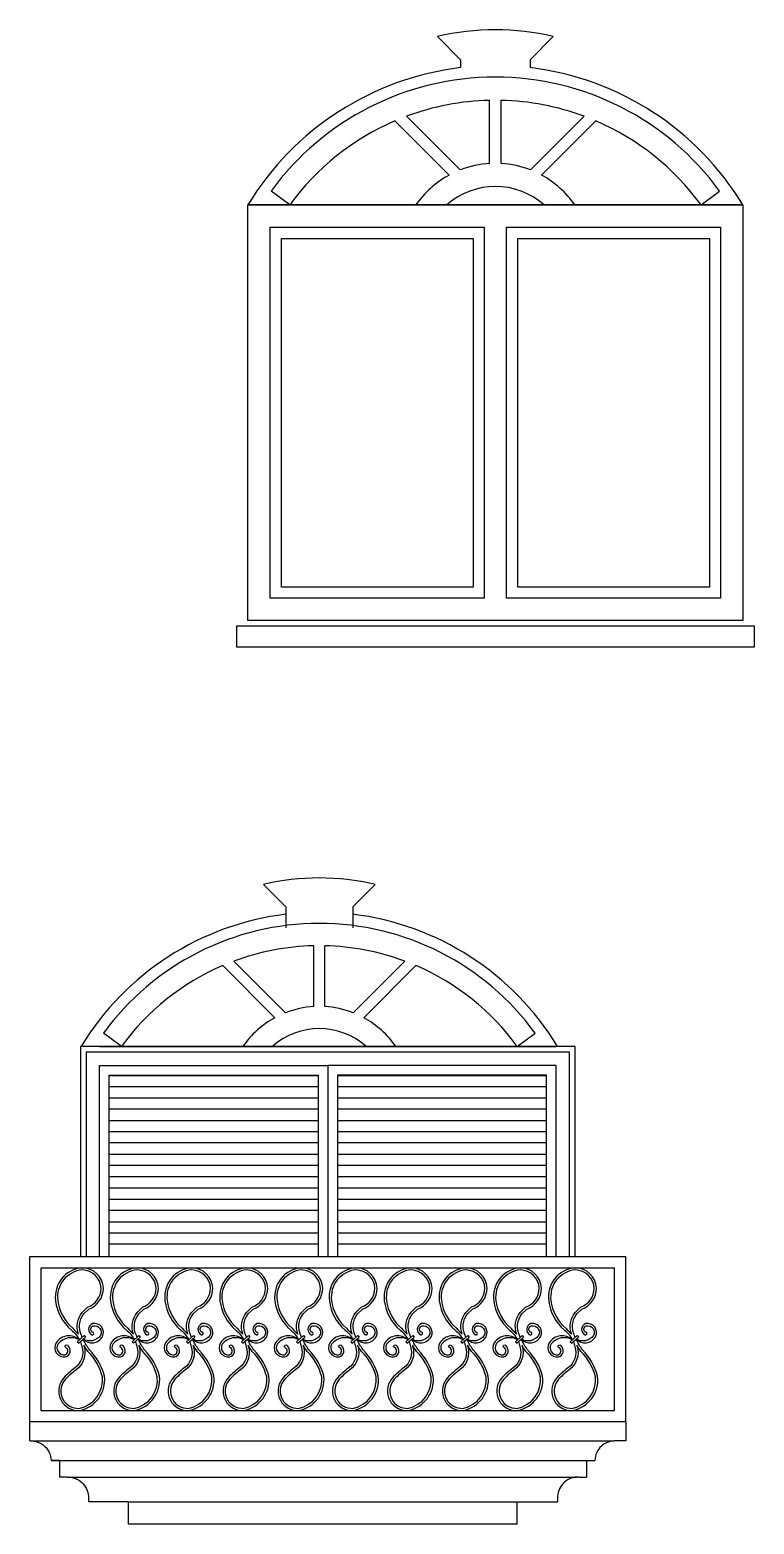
# Model space of a CAD drawing. Header units: millimetres. Extents: x 766.04 to 775.27, y 171.16 to 178.05.
# Drawn here: x 766.04 to 769.29, y 171.16 to 177.86 of the extents above; entities that cross this region are included whole.
import ezdxf

# ---------------------------------------------------------------- set-up
doc = ezdxf.new("R2010")
doc.units = ezdxf.units.MM
doc.header["$MEASUREMENT"] = 0
doc.layers.add('alvenaria', color=5, linetype='Continuous')
doc.layers.add('janela', color=1, linetype='Continuous')

msp = doc.modelspace()

# ---------------------------------------------------------------- linework, layer by layer
at = {"color": 2}
for p, q in [((767.8685, 177.8289), (767.9724, 177.725)), ((768.3881, 177.8289), (768.2842, 177.725)), ((767.9724, 177.725), (767.9724, 177.6895)), ((768.2842, 177.725), (768.2842, 177.6895)), ((768.1023, 177.2594), (768.1023, 177.5428)), ((768.1543, 177.2594), (768.1543, 177.5428)), ((767.9211, 177.2074), (767.6781, 177.4504)), ((767.9712, 177.2307), (767.7305, 177.4714)), ((768.2853, 177.2307), (768.526, 177.4714)), ((768.3355, 177.2074), (768.5785, 177.4504)), ((767.2062, 177.0737), (767.1229, 177.1358)), ((769.0504, 177.0737), (769.1337, 177.1358)), ((767.1049, 177.0737), (769.1519, 177.0737)), ((767.1049, 177.0737), (769.1519, 177.0737)), ((767.1049, 177.0737), (769.1519, 177.0737)), ((767.1049, 177.0737), (769.1519, 177.0737)), ((767.6533, 177.0737), (767.7722, 177.0737)), ((768.3463, 177.0737), (767.9102, 177.0737)), ((768.2542, 177.0737), (768.3463, 177.0737)), ((769.1854, 177.0737), (768.4843, 177.0737)), ((768.4843, 177.0737), (768.6032, 177.0737)), ((769.1854, 177.0737), (768.4843, 177.0737)), ((768.4843, 177.0737), (768.6032, 177.0737)), ((768.6032, 177.0737), (768.6998, 177.0737)), ((768.6032, 177.0737), (768.6998, 177.0737)), ((768.7518, 177.0737), (769.1854, 177.0737)), ((768.7518, 177.0737), (769.1854, 177.0737)), ((767.089, 174.0258), (767.189, 173.9258)), ((767.589, 174.0258), (767.489, 173.9258)), ((767.189, 173.9258), (767.189, 173.8303)), ((767.489, 173.9258), (767.489, 173.8303)), ((767.314, 173.4778), (767.314, 173.7505)), ((767.364, 173.4778), (767.364, 173.7505)), ((767.1879, 173.4502), (766.9563, 173.6819)), ((767.4901, 173.4502), (767.7218, 173.6819)), ((767.1396, 173.4278), (766.9058, 173.6616)), ((767.5384, 173.4278), (767.7722, 173.6616)), ((766.4516, 173.2991), (766.3715, 173.3589)), ((768.2264, 173.2991), (768.3065, 173.3589)), ((768.4079, 173.2991), (766.2679, 173.2991)), ((766.3537, 173.2991), (768.4006, 173.2991)), ((766.3537, 173.2991), (768.4006, 173.2991)), ((766.3537, 173.2991), (768.4006, 173.2991)), ((766.3537, 173.2991), (768.4006, 173.2991)), ((766.0415, 172.3562), (767.7832, 172.3562)), ((766.0415, 171.6155), (766.0415, 172.3562)), ((766.0416, 172.3562), (768.7127, 172.3562)), ((768.7127, 171.6155), (768.7127, 172.3562)), ((766.0915, 172.3062), (768.6627, 172.3062)), ((766.0915, 171.6655), (766.0915, 172.3062)), ((768.6627, 171.6655), (768.6627, 172.3062)), ((766.2842, 172.0017), (766.2538, 171.9743)), ((766.2595, 171.9678), (766.2901, 171.9949)), ((766.2842, 172.0017), (766.2901, 171.9949)), ((766.5306, 172.0017), (766.5002, 171.9743)), ((766.5059, 171.9678), (766.5366, 171.9949)), ((766.5306, 172.0017), (766.5366, 171.9949)), ((766.7746, 172.0017), (766.7441, 171.9743)), ((766.7499, 171.9678), (766.7805, 171.9949)), ((766.7746, 172.0017), (766.7805, 171.9949)), ((767.021, 172.0017), (766.9906, 171.9743)), ((766.9963, 171.9678), (767.027, 171.9949)), ((767.021, 172.0017), (767.027, 171.9949)), ((767.2675, 172.0017), (767.237, 171.9743)), ((767.2428, 171.9678), (767.2734, 171.9949)), ((767.2675, 172.0017), (767.2734, 171.9949)), ((767.5114, 172.0017), (767.481, 171.9743)), ((767.4867, 171.9678), (767.5174, 171.9949)), ((767.5114, 172.0017), (767.5174, 171.9949)), ((767.7579, 172.0017), (767.7274, 171.9743)), ((767.7332, 171.9678), (767.7638, 171.9949)), ((767.7579, 172.0017), (767.7638, 171.9949)), ((768.0043, 172.0017), (767.9739, 171.9743)), ((767.9796, 171.9678), (768.0103, 171.9949)), ((768.0043, 172.0017), (768.0103, 171.9949)), ((768.2482, 172.0017), (768.2178, 171.9743)), ((768.2236, 171.9678), (768.2542, 171.9949)), ((768.2482, 172.0017), (768.2542, 171.9949)), ((768.4947, 172.0017), (768.4643, 171.9743)), ((768.47, 171.9678), (768.5007, 171.9949)), ((768.4947, 172.0017), (768.5007, 171.9949)), ((766.2538, 171.9743), (766.2595, 171.9678)), ((766.5002, 171.9743), (766.5059, 171.9678)), ((766.7441, 171.9743), (766.7499, 171.9678)), ((766.9906, 171.9743), (766.9963, 171.9678)), ((767.237, 171.9743), (767.2428, 171.9678)), ((767.481, 171.9743), (767.4867, 171.9678)), ((767.7274, 171.9743), (767.7332, 171.9678)), ((767.9739, 171.9743), (767.9796, 171.9678)), ((768.2178, 171.9743), (768.2236, 171.9678)), ((768.4643, 171.9743), (768.47, 171.9678)), ((766.0915, 171.6655), (768.6627, 171.6655))]:
    msp.add_line(p, q, dxfattribs=at)
at = {"color": 2, "extrusion": (0, 0, -1)}
for p, q in [((769.0661, 177.0737), (767.0192, 177.0737)), ((769.2376, 177.0737), (767.0192, 177.0737)), ((769.0661, 177.0737), (767.0192, 177.0737)), ((769.2376, 177.0737), (767.0192, 177.0737)), ((767.1049, 177.0737), (768.1284, 177.0737)), ((767.1049, 177.0737), (768.1284, 177.0737)), ((769.1519, 177.0737), (768.1284, 177.0737)), ((769.1519, 177.0737), (768.1284, 177.0737)), ((768.3149, 173.2991), (766.2679, 173.2991)), ((768.4864, 173.2991), (766.2679, 173.2991)), ((768.3149, 173.2991), (766.2679, 173.2991)), ((766.2679, 173.2991), (766.2679, 172.356)), ((766.2679, 173.2991), (766.2679, 172.356)), ((768.4864, 173.2991), (766.2679, 173.2991)), ((766.2936, 173.2734), (766.2936, 172.356)), ((768.4607, 173.2734), (766.2936, 173.2734)), ((766.3537, 173.2991), (767.3772, 173.2991)), ((768.4607, 172.356), (768.4607, 173.2734)), ((768.4864, 172.356), (768.4864, 173.2991)), ((766.3537, 172.356), (766.3537, 173.2134)), ((766.3537, 173.2134), (767.3772, 173.2134)), ((767.3772, 173.2134), (767.3772, 172.356)), ((768.4006, 173.2134), (767.3772, 173.2134)), ((768.4006, 172.356), (768.4006, 173.2134))]:
    msp.add_line(p, q, dxfattribs=at)
at = {"color": 2}
msp.add_lwpolyline([(767.0192, 177.0737), (769.2376, 177.0737), (769.2376, 175.2096), (767.0192, 175.2096)], close=True, dxfattribs=at)
for points in [[(768.0784, 175.3096), (767.1192, 175.3096), (767.1192, 176.9737), (768.0784, 176.9737), (768.0784, 175.3096)], [(768.1784, 175.3096), (768.1784, 176.9737), (769.1376, 176.9737), (769.1376, 175.3096), (768.1784, 175.3096)]]:
    msp.add_lwpolyline(points, dxfattribs=at)
for points in [[(766.2833, 172.0987), (766.3052, 172.1201, 0.306931), (766.3711, 172.2145, 0.397058), (766.2762, 172.3062, 0.432102), (766.1567, 172.1579, 0.188345), (766.2275, 172.0266, -0.111789), (766.2635, 171.983, -0.111789)], [(766.5298, 172.0987), (766.5517, 172.1201, 0.306931), (766.6176, 172.2145, 0.397058), (766.5226, 172.3062, 0.432102), (766.4032, 172.1579, 0.188345), (766.4739, 172.0266, -0.111789), (766.5099, 171.983, -0.111789)], [(766.7737, 172.0987), (766.7956, 172.1201, 0.306931), (766.8615, 172.2145, 0.397058), (766.7666, 172.3062, 0.432102), (766.6471, 172.1579, 0.188345), (766.7179, 172.0266, -0.111789), (766.7538, 171.983, -0.111789)], [(767.0202, 172.0987), (767.0421, 172.1201, 0.306931), (767.108, 172.2145, 0.397058), (767.013, 172.3062, 0.432102), (766.8936, 172.1579, 0.188345), (766.9643, 172.0266, -0.111789), (767.0003, 171.983, -0.111789)], [(767.2666, 172.0987), (767.2885, 172.1201, 0.306931), (767.3544, 172.2145, 0.397058), (767.2595, 172.3062, 0.432102), (767.14, 172.1579, 0.188345), (767.2108, 172.0266, -0.111789), (767.2468, 171.983, -0.111789)], [(767.5105, 172.0987), (767.5325, 172.1201, 0.306931), (767.5984, 172.2145, 0.397058), (767.5034, 172.3062, 0.432102), (767.384, 172.1579, 0.188345), (767.4547, 172.0266, -0.111789), (767.4907, 171.983, -0.111789)], [(767.757, 172.0987), (767.7789, 172.1201, 0.306931), (767.8448, 172.2145, 0.397058), (767.7499, 172.3062, 0.432102), (767.6304, 172.1579, 0.188345), (767.7012, 172.0266, -0.111789), (767.7371, 171.983, -0.111789)], [(768.0035, 172.0987), (768.0254, 172.1201, 0.306931), (768.0913, 172.2145, 0.397058), (767.9963, 172.3062, 0.432102), (767.8769, 172.1579, 0.188345), (767.9476, 172.0266, -0.111789), (767.9836, 171.983, -0.111789)], [(768.2474, 172.0987), (768.2693, 172.1201, 0.306931), (768.3352, 172.2145, 0.397058), (768.2403, 172.3062, 0.432102), (768.1208, 172.1579, 0.188345), (768.1916, 172.0266, -0.111789), (768.2275, 171.983, -0.111789)], [(768.4938, 172.0987), (768.5158, 172.1201, 0.306931), (768.5817, 172.2145, 0.397058), (768.4867, 172.3062, 0.432102), (768.3673, 172.1579, 0.188345), (768.438, 172.0266, -0.111789), (768.474, 171.983, -0.111789)], [(766.2761, 171.9944, -0.00785), (766.2726, 172.0028, -0.291434), (766.2833, 172.0987)], [(766.2799, 171.9859, 0.498485), (766.3666, 171.9969, 0.635174), (766.3232, 172.0554, 0.672054), (766.3199, 172.005, 1.414172), (766.3203, 172.0167, -0.564424), (766.3258, 172.0457, -0.626327), (766.3579, 172.0017, -0.378639), (766.2799, 171.9859, 0.497563)], [(766.5225, 171.9944, -0.00785), (766.519, 172.0028, -0.291434), (766.5298, 172.0987)], [(766.5264, 171.9859, 0.498485), (766.6131, 171.9969, 0.635174), (766.5697, 172.0554, 0.672054), (766.5663, 172.005, 1.414172), (766.5667, 172.0167, -0.564424), (766.5723, 172.0457, -0.626327), (766.6043, 172.0017, -0.378639), (766.5264, 171.9859, 0.497563)], [(766.7665, 171.9944, -0.00785), (766.763, 172.0028, -0.291434), (766.7737, 172.0987)], [(766.7703, 171.9859, 0.498485), (766.857, 171.9969, 0.635174), (766.8136, 172.0554, 0.672054), (766.8103, 172.005, 1.414172), (766.8107, 172.0167, -0.564424), (766.8162, 172.0457, -0.626327), (766.8482, 172.0017, -0.378639), (766.7703, 171.9859, 0.497563)], [(767.0129, 171.9944, -0.00785), (767.0094, 172.0028, -0.291434), (767.0202, 172.0987)], [(767.0168, 171.9859, 0.498485), (767.1034, 171.9969, 0.635174), (767.06, 172.0554, 0.672054), (767.0567, 172.005, 1.414172), (767.0571, 172.0167, -0.564424), (767.0627, 172.0457, -0.626327), (767.0947, 172.0017, -0.378639), (767.0168, 171.9859, 0.497563)], [(767.2594, 171.9944, -0.00785), (767.2559, 172.0028, -0.291434), (767.2666, 172.0987)], [(767.2632, 171.9859, 0.498485), (767.3499, 171.9969, 0.635174), (767.3065, 172.0554, 0.672054), (767.3032, 172.005, 1.414172), (767.3036, 172.0167, -0.564424), (767.3091, 172.0457, -0.626327), (767.3412, 172.0017, -0.378639), (767.2632, 171.9859, 0.497563)], [(767.5033, 171.9944, -0.00785), (767.4998, 172.0028, -0.291434), (767.5105, 172.0987)], [(767.5072, 171.9859, 0.498485), (767.5938, 171.9969, 0.635174), (767.5504, 172.0554, 0.672054), (767.5471, 172.005, 1.414172), (767.5475, 172.0167, -0.564424), (767.553, 172.0457, -0.626327), (767.5851, 172.0017, -0.378639), (767.5072, 171.9859, 0.497563)], [(767.7498, 171.9944, -0.00785), (767.7463, 172.0028, -0.291434), (767.757, 172.0987)], [(767.7536, 171.9859, 0.498485), (767.8403, 171.9969, 0.635174), (767.7969, 172.0554, 0.672054), (767.7936, 172.005, 1.414172), (767.794, 172.0167, -0.564424), (767.7995, 172.0457, -0.626327), (767.8315, 172.0017, -0.378639), (767.7536, 171.9859, 0.497563)], [(767.9962, 171.9944, -0.00785), (767.9927, 172.0028, -0.291434), (768.0035, 172.0987)], [(768.0001, 171.9859, 0.498485), (768.0867, 171.9969, 0.635174), (768.0433, 172.0554, 0.672054), (768.04, 172.005, 1.414172), (768.0404, 172.0167, -0.564424), (768.0459, 172.0457, -0.626327), (768.078, 172.0017, -0.378639), (768.0001, 171.9859, 0.497563)], [(768.2402, 171.9944, -0.00785), (768.2367, 172.0028, -0.291434), (768.2474, 172.0987)], [(768.244, 171.9859, 0.498485), (768.3307, 171.9969, 0.635174), (768.2873, 172.0554, 0.672054), (768.2839, 172.005, 1.414172), (768.2844, 172.0167, -0.564424), (768.2899, 172.0457, -0.626327), (768.3219, 172.0017, -0.378639), (768.244, 171.9859, 0.497563)], [(768.4866, 171.9944, -0.00785), (768.4831, 172.0028, -0.291434), (768.4938, 172.0987)], [(768.4905, 171.9859, 0.498485), (768.5771, 171.9969, 0.635174), (768.5337, 172.0554, 0.672054), (768.5304, 172.005, 1.414172), (768.5308, 172.0167, -0.564424), (768.5363, 172.0457, -0.626327), (768.5684, 172.0017, -0.378639), (768.4905, 171.9859, 0.497563)], [(766.2635, 171.983, 0.461468), (766.1595, 171.9699, 0.650432), (766.2017, 171.9063, 0.57503), (766.2127, 171.956, 0.502984)], [(766.2635, 171.983, 0.362754), (766.1679, 171.9645, 0.643667), (766.1994, 171.9161, 0.675031), (766.2021, 171.948, -1.273672), (766.2127, 171.956)], [(766.5099, 171.983, 0.461468), (766.4059, 171.9699, 0.650432), (766.4481, 171.9063, 0.57503), (766.4591, 171.956, 0.502984)], [(766.5099, 171.983, 0.362754), (766.4143, 171.9645, 0.643667), (766.4459, 171.9161, 0.675031), (766.4485, 171.948, -1.273672), (766.4591, 171.956)], [(766.7538, 171.983, 0.461468), (766.6499, 171.9699, 0.650432), (766.692, 171.9063, 0.57503), (766.7031, 171.956, 0.502984)], [(766.7538, 171.983, 0.362754), (766.6583, 171.9645, 0.643667), (766.6898, 171.9161, 0.675031), (766.6925, 171.948, -1.273672), (766.7031, 171.956)], [(767.0003, 171.983, 0.461468), (766.8963, 171.9699, 0.650432), (766.9385, 171.9063, 0.57503), (766.9495, 171.956, 0.502984)], [(767.0003, 171.983, 0.362754), (766.9047, 171.9645, 0.643667), (766.9363, 171.9161, 0.675031), (766.9389, 171.948, -1.273672), (766.9495, 171.956)], [(767.2468, 171.983, 0.461468), (767.1428, 171.9699, 0.650432), (767.185, 171.9063, 0.57503), (767.196, 171.956, 0.502984)], [(767.2468, 171.983, 0.362754), (767.1512, 171.9645, 0.643667), (767.1827, 171.9161, 0.675031), (767.1854, 171.948, -1.273672), (767.196, 171.956)], [(767.4907, 171.983, 0.461468), (767.3867, 171.9699, 0.650432), (767.4289, 171.9063, 0.57503), (767.4399, 171.956, 0.502984)], [(767.4907, 171.983, 0.362754), (767.3951, 171.9645, 0.643667), (767.4267, 171.9161, 0.675031), (767.4293, 171.948, -1.273672), (767.4399, 171.956)], [(767.7371, 171.983, 0.461468), (767.6332, 171.9699, 0.650432), (767.6753, 171.9063, 0.57503), (767.6864, 171.956, 0.502984)], [(767.7371, 171.983, 0.362754), (767.6416, 171.9645, 0.643667), (767.6731, 171.9161, 0.675031), (767.6758, 171.948, -1.273672), (767.6864, 171.956)], [(767.9836, 171.983, 0.461468), (767.8796, 171.9699, 0.650432), (767.9218, 171.9063, 0.57503), (767.9328, 171.956, 0.502984)], [(767.9836, 171.983, 0.362754), (767.888, 171.9645, 0.643667), (767.9196, 171.9161, 0.675031), (767.9222, 171.948, -1.273672), (767.9328, 171.956)], [(768.2275, 171.983, 0.461468), (768.1236, 171.9699, 0.650432), (768.1657, 171.9063, 0.57503), (768.1768, 171.956, 0.502984)], [(768.2275, 171.983, 0.362754), (768.132, 171.9645, 0.643667), (768.1635, 171.9161, 0.675031), (768.1662, 171.948, -1.273672), (768.1768, 171.956)], [(768.474, 171.983, 0.461468), (768.37, 171.9699, 0.650432), (768.4122, 171.9063, 0.57503), (768.4232, 171.956, 0.502984)], [(768.474, 171.983, 0.362754), (768.3784, 171.9645, 0.643667), (768.41, 171.9161, 0.675031), (768.4126, 171.948, -1.273672), (768.4232, 171.956)], [(766.2673, 171.9747, -0.044703), (766.2742, 171.9529, -0.324841), (766.2419, 171.8555, 0.068727), (766.1878, 171.8055, 0.636143), (766.2635, 171.6655, 0.391481), (766.3761, 171.8191, 0.133262), (766.3087, 171.9377, -0.048473), (766.2799, 171.9859, -0.048473)], [(766.5137, 171.9747, -0.044703), (766.5206, 171.9529, -0.324841), (766.4883, 171.8555, 0.068727), (766.4343, 171.8055, 0.636143), (766.51, 171.6655, 0.391481), (766.6226, 171.8191, 0.133262), (766.5552, 171.9377, -0.048473), (766.5264, 171.9859, -0.048473)], [(766.7577, 171.9747, -0.044703), (766.7646, 171.9529, -0.324841), (766.7323, 171.8555, 0.068727), (766.6782, 171.8055, 0.636143), (766.7539, 171.6655, 0.391481), (766.8665, 171.8191, 0.133262), (766.7991, 171.9377, -0.048473), (766.7703, 171.9859, -0.048473)], [(767.0041, 171.9747, -0.044703), (767.011, 171.9529, -0.324841), (766.9787, 171.8555, 0.068727), (766.9246, 171.8055, 0.636143), (767.0003, 171.6655, 0.391481), (767.113, 171.8191, 0.133262), (767.0455, 171.9377, -0.048473), (767.0168, 171.9859, -0.048473)], [(767.2506, 171.9747, -0.044703), (767.2575, 171.9529, -0.324841), (767.2252, 171.8555, 0.068727), (767.1711, 171.8055, 0.636143), (767.2468, 171.6655, 0.391481), (767.3594, 171.8191, 0.133262), (767.292, 171.9377, -0.048473), (767.2632, 171.9859, -0.048473)], [(767.4945, 171.9747, -0.044703), (767.5014, 171.9529, -0.324841), (767.4691, 171.8555, 0.068727), (767.415, 171.8055, 0.636143), (767.4907, 171.6655, 0.391481), (767.6034, 171.8191, 0.133262), (767.5359, 171.9377, -0.048473), (767.5072, 171.9859, -0.048473)], [(767.741, 171.9747, -0.044703), (767.7479, 171.9529, -0.324841), (767.7156, 171.8555, 0.068727), (767.6615, 171.8055, 0.636143), (767.7372, 171.6655, 0.391481), (767.8498, 171.8191, 0.133262), (767.7824, 171.9377, -0.048473), (767.7536, 171.9859, -0.048473)], [(767.9874, 171.9747, -0.044703), (767.9943, 171.9529, -0.324841), (767.962, 171.8555, 0.068727), (767.9079, 171.8055, 0.636143), (767.9836, 171.6655, 0.391481), (768.0963, 171.8191, 0.133262), (768.0288, 171.9377, -0.048473), (768.0001, 171.9859, -0.048473)], [(768.2314, 171.9747, -0.044703), (768.2383, 171.9529, -0.324841), (768.206, 171.8555, 0.068727), (768.1519, 171.8055, 0.636143), (768.2276, 171.6655, 0.391481), (768.3402, 171.8191, 0.133262), (768.2728, 171.9377, -0.048473), (768.244, 171.9859, -0.048473)], [(768.4778, 171.9747, -0.044703), (768.4847, 171.9529, -0.324841), (768.4524, 171.8555, 0.068727), (768.3983, 171.8055, 0.636143), (768.474, 171.6655, 0.391481), (768.5867, 171.8191, 0.133262), (768.5192, 171.9377, -0.048473), (768.4905, 171.9859, -0.048473)]]:
    msp.add_lwpolyline(points, format="xyb", dxfattribs=at)
for points in [[(766.2759, 172.1055), (766.2998, 172.1288, 0.31199), (766.3611, 172.2143, 0.39456), (766.2765, 172.2962, 0.431196), (766.1667, 172.1592, 0.188154), (766.2338, 172.0344, 0.008793), (766.2593, 172.0085, -0.263429)], [(766.5224, 172.1055), (766.5462, 172.1288, 0.31199), (766.6076, 172.2143, 0.39456), (766.523, 172.2962, 0.431196), (766.4131, 172.1592, 0.188154), (766.4802, 172.0344, 0.008793), (766.5058, 172.0085, -0.263429)], [(766.7663, 172.1055), (766.7902, 172.1288, 0.31199), (766.8515, 172.2143, 0.39456), (766.7669, 172.2962, 0.431196), (766.6571, 172.1592, 0.188154), (766.7242, 172.0344, 0.008793), (766.7497, 172.0085, -0.263429)], [(767.0128, 172.1055), (767.0366, 172.1288, 0.31199), (767.098, 172.2143, 0.39456), (767.0133, 172.2962, 0.431196), (766.9035, 172.1592, 0.188154), (766.9706, 172.0344, 0.008793), (766.9962, 172.0085, -0.263429)], [(767.2592, 172.1055), (767.2831, 172.1288, 0.31199), (767.3444, 172.2143, 0.39456), (767.2598, 172.2962, 0.431196), (767.15, 172.1592, 0.188154), (767.2171, 172.0344, 0.008793), (767.2426, 172.0085, -0.263429)], [(767.5031, 172.1055), (767.527, 172.1288, 0.31199), (767.5884, 172.2143, 0.39456), (767.5037, 172.2962, 0.431196), (767.3939, 172.1592, 0.188154), (767.461, 172.0344, 0.008793), (767.4865, 172.0085, -0.263429)], [(767.7496, 172.1055), (767.7735, 172.1288, 0.31199), (767.8348, 172.2143, 0.39456), (767.7502, 172.2962, 0.431196), (767.6404, 172.1592, 0.188154), (767.7075, 172.0344, 0.008793), (767.733, 172.0085, -0.263429)], [(767.9961, 172.1055), (768.0199, 172.1288, 0.31199), (768.0813, 172.2143, 0.39456), (767.9966, 172.2962, 0.431196), (767.8868, 172.1592, 0.188154), (767.9539, 172.0344, 0.008793), (767.9795, 172.0085, -0.263429)], [(768.24, 172.1055), (768.2638, 172.1288, 0.31199), (768.3252, 172.2143, 0.39456), (768.2406, 172.2962, 0.431196), (768.1307, 172.1592, 0.188154), (768.1979, 172.0344, 0.008793), (768.2234, 172.0085, -0.263429)], [(768.4864, 172.1055), (768.5103, 172.1288, 0.31199), (768.5717, 172.2143, 0.39456), (768.487, 172.2962, 0.431196), (768.3772, 172.1592, 0.188154), (768.4443, 172.0344, 0.008793), (768.4698, 172.0085, -0.263429)], [(766.2832, 171.9583, -0.267949), (766.2838, 171.9555, -0.323734), (766.2477, 171.8473, 0.068544), (766.1957, 171.7994, 0.632058), (766.2623, 171.6754, 0.38846), (766.3663, 171.8173, 0.133287), (766.3011, 171.9312, -0.027079)], [(766.5296, 171.9583, -0.267949), (766.5303, 171.9555, -0.323734), (766.4941, 171.8473, 0.068544), (766.4421, 171.7994, 0.632058), (766.5087, 171.6754, 0.38846), (766.6127, 171.8173, 0.133287), (766.5475, 171.9312, -0.027079)], [(766.7736, 171.9583, -0.267949), (766.7742, 171.9555, -0.323734), (766.738, 171.8473, 0.068544), (766.6861, 171.7994, 0.632058), (766.7527, 171.6754, 0.38846), (766.8567, 171.8173, 0.133287), (766.7915, 171.9312, -0.027079)], [(767.02, 171.9583, -0.267949), (767.0207, 171.9555, -0.323734), (766.9845, 171.8473, 0.068544), (766.9325, 171.7994, 0.632058), (766.9991, 171.6754, 0.38846), (767.1031, 171.8173, 0.133287), (767.0379, 171.9312, -0.027079)], [(767.2665, 171.9583, -0.267949), (767.2671, 171.9555, -0.323734), (767.231, 171.8473, 0.068544), (767.179, 171.7994, 0.632058), (767.2456, 171.6754, 0.38846), (767.3496, 171.8173, 0.133287), (767.2844, 171.9312, -0.027079)], [(767.5104, 171.9583, -0.267949), (767.5111, 171.9555, -0.323734), (767.4749, 171.8473, 0.068544), (767.4229, 171.7994, 0.632058), (767.4895, 171.6754, 0.38846), (767.5935, 171.8173, 0.133287), (767.5283, 171.9312, -0.027079)], [(767.7569, 171.9583, -0.267949), (767.7575, 171.9555, -0.323734), (767.7213, 171.8473, 0.068544), (767.6694, 171.7994, 0.632058), (767.736, 171.6754, 0.38846), (767.84, 171.8173, 0.133287), (767.7748, 171.9312, -0.027079)], [(768.0033, 171.9583, -0.267949), (768.004, 171.9555, -0.323734), (767.9678, 171.8473, 0.068544), (767.9158, 171.7994, 0.632058), (767.9824, 171.6754, 0.38846), (768.0864, 171.8173, 0.133287), (768.0212, 171.9312, -0.027079)], [(768.2473, 171.9583, -0.267949), (768.2479, 171.9555, -0.323734), (768.2117, 171.8473, 0.068544), (768.1598, 171.7994, 0.632058), (768.2263, 171.6754, 0.38846), (768.3304, 171.8173, 0.133287), (768.2652, 171.9312, -0.027079)], [(768.4937, 171.9583, -0.267949), (768.4944, 171.9555, -0.323734), (768.4582, 171.8473, 0.068544), (768.4062, 171.7994, 0.632058), (768.4728, 171.6754, 0.38846), (768.5768, 171.8173, 0.133287), (768.5116, 171.9312, -0.027079)]]:
    msp.add_lwpolyline(points, format="xyb", close=True, dxfattribs=at)
for centre, radius, start, end in [((768.1283, 176.714), 1.1448, 76.88326, 103.11674), ((768.1283, 176.4025), 1.2964, 96.9058, 148.82017), ((768.1283, 176.4025), 1.2964, 31.17983, 83.0942), ((768.1283, 176.4025), 1.2444, 36.10534, 143.89466), ((768.1283, 176.4025), 1.1405, 91.30522, 110.41009), ((768.1283, 176.4025), 1.1405, 69.58991, 88.69478), ((768.1283, 176.4025), 1.1405, 113.2496, 143.95053), ((768.1283, 176.4025), 1.1405, 36.04947, 66.7504), ((768.1283, 176.8271), 0.4331, 93.43899, 111.26016), ((768.1283, 176.8271), 0.4331, 68.73984, 86.56101), ((768.1283, 176.8271), 0.4331, 118.58377, 145.29576), ((768.1283, 176.8271), 0.3292, 48.51036, 131.48964), ((768.1283, 176.8271), 0.4331, 34.70424, 61.41623), ((767.339, 172.953), 1.1016, 76.88326, 103.11674), ((767.339, 172.6532), 1.2475, 96.9058, 148.82017), ((767.339, 172.6532), 1.2475, 31.17983, 83.0942), ((767.339, 172.6532), 1.1975, 36.10534, 143.89466), ((767.339, 172.6532), 1.0975, 91.30522, 110.41009), ((767.339, 172.6532), 1.0975, 69.58991, 88.69478), ((767.339, 172.6532), 1.0975, 113.2496, 143.95053), ((767.339, 172.6532), 1.0975, 36.04947, 66.7504), ((767.339, 173.0618), 0.4168, 93.43899, 111.26016), ((767.339, 173.0618), 0.4168, 68.73984, 86.56101), ((767.339, 173.0618), 0.4168, 118.58377, 145.29576), ((767.339, 173.0618), 0.4168, 34.70424, 61.41623), ((767.339, 173.0618), 0.3168, 48.51036, 131.48964)]:
    msp.add_arc(centre, radius, start, end, dxfattribs=at)
at = {"layer": 'alvenaria'}
msp.add_lwpolyline([(766.9688, 175.1855), (769.2882, 175.1855), (769.2882, 175.0896), (766.9688, 175.0896)], close=True, dxfattribs=at)
at = {"layer": 'janela', "extrusion": (0, 0, -1)}
for p, q in [((767.3772, 173.2134), (767.3772, 172.356)), ((766.3965, 172.356), (766.3965, 173.1705)), ((766.3965, 173.1705), (767.3343, 173.1705)), ((767.3343, 173.1705), (767.3343, 172.356)), ((767.42, 173.1705), (767.42, 172.356)), ((768.3578, 173.1705), (767.42, 173.1705)), ((768.3578, 172.356), (768.3578, 173.1705))]:
    msp.add_line(p, q, dxfattribs=at)
at = {"layer": 'janela'}
for p, q in [((766.3965, 173.169), (767.3343, 173.169)), ((767.42, 173.169), (768.3578, 173.169)), ((766.3965, 173.119), (767.3343, 173.119)), ((766.3965, 173.069), (767.3343, 173.069)), ((767.42, 173.119), (768.3578, 173.119)), ((767.42, 173.069), (768.3578, 173.069)), ((766.2679, 173.0365), (766.2679, 172.356)), ((766.3965, 173.019), (767.3343, 173.019)), ((767.42, 173.019), (768.3578, 173.019)), ((766.3965, 172.9674), (767.3343, 172.9674)), ((767.42, 172.9674), (768.3578, 172.9674)), ((766.3965, 172.9174), (767.3343, 172.9174)), ((766.3965, 172.8674), (767.3343, 172.8674)), ((767.42, 172.9174), (768.3578, 172.9174)), ((767.42, 172.8674), (768.3578, 172.8674)), ((766.3965, 172.8159), (767.3343, 172.8159)), ((767.42, 172.8159), (768.3578, 172.8159)), ((766.3965, 172.7659), (767.3343, 172.7659)), ((767.42, 172.7659), (768.3578, 172.7659)), ((766.3965, 172.7159), (767.3343, 172.7159)), ((766.3965, 172.6643), (767.3343, 172.6643)), ((767.42, 172.7159), (768.3578, 172.7159)), ((767.42, 172.6643), (768.3578, 172.6643)), ((766.3965, 172.6143), (767.3343, 172.6143)), ((767.42, 172.6143), (768.3578, 172.6143)), ((766.3965, 172.5643), (767.3343, 172.5643)), ((767.42, 172.5643), (768.3578, 172.5643)), ((766.3965, 172.5128), (767.3343, 172.5128)), ((766.3965, 172.4628), (767.3343, 172.4628)), ((767.42, 172.5128), (768.3578, 172.5128)), ((767.42, 172.4628), (768.3578, 172.4628)), ((766.3965, 172.4128), (767.3343, 172.4128)), ((767.42, 172.4128), (768.3578, 172.4128)), ((768.7127, 171.6155), (768.7127, 171.5294)), ((768.7127, 171.5294), (768.6694, 171.5294))]:
    msp.add_line(p, q, dxfattribs=at)
at = {"layer": 'janela', "color": 6}
for p, q in [((766.0415, 171.5294), (766.0415, 171.6155)), ((768.7127, 171.6155), (766.0415, 171.6155)), ((766.0504, 171.5294), (768.6606, 171.5294)), ((766.174, 171.4421), (766.1368, 171.4421)), ((766.1368, 171.4421), (768.537, 171.4421)), ((766.174, 171.4421), (766.174, 171.3671)), ((768.537, 171.4421), (768.537, 171.3671)), ((768.537, 171.4421), (768.5742, 171.4421)), ((766.2086, 171.3671), (766.174, 171.3671)), ((766.2175, 171.3671), (768.4935, 171.3671)), ((768.5024, 171.3671), (768.537, 171.3671)), ((766.3038, 171.2798), (766.3038, 171.2561)), ((766.4842, 171.2561), (766.3038, 171.2561)), ((766.4842, 171.1562), (766.4842, 171.2561)), ((766.4842, 171.2561), (768.2267, 171.2561)), ((768.2267, 171.1562), (768.2267, 171.2561)), ((768.2267, 171.2561), (768.4072, 171.2561)), ((768.4072, 171.2798), (768.4072, 171.2561)), ((768.2267, 171.1562), (766.4842, 171.1562))]:
    msp.add_line(p, q, dxfattribs=at)
at = {"layer": 'janela', "ltscale": 0.01}
for points in [[(768.0284, 175.3596), (767.1692, 175.3596), (767.1692, 176.9237), (768.0284, 176.9237)], [(768.2284, 175.3596), (768.2284, 176.9237), (769.0876, 176.9237), (769.0876, 175.3596)]]:
    msp.add_lwpolyline(points, close=True, dxfattribs=at)
at = {"layer": 'janela', "color": 6}
for points in [[(766.0415, 171.5294, -0.417367), (766.1368, 171.4421, -1)], [(768.6694, 171.5294, 0.417367), (768.5742, 171.4421, 1)], [(766.2086, 171.3671, -0.417367), (766.3038, 171.2798, -1)], [(768.5024, 171.3671, 0.417367), (768.4072, 171.2798, 1)]]:
    msp.add_lwpolyline(points, format="xyb", dxfattribs=at)

doc.saveas('drawing.dxf')
